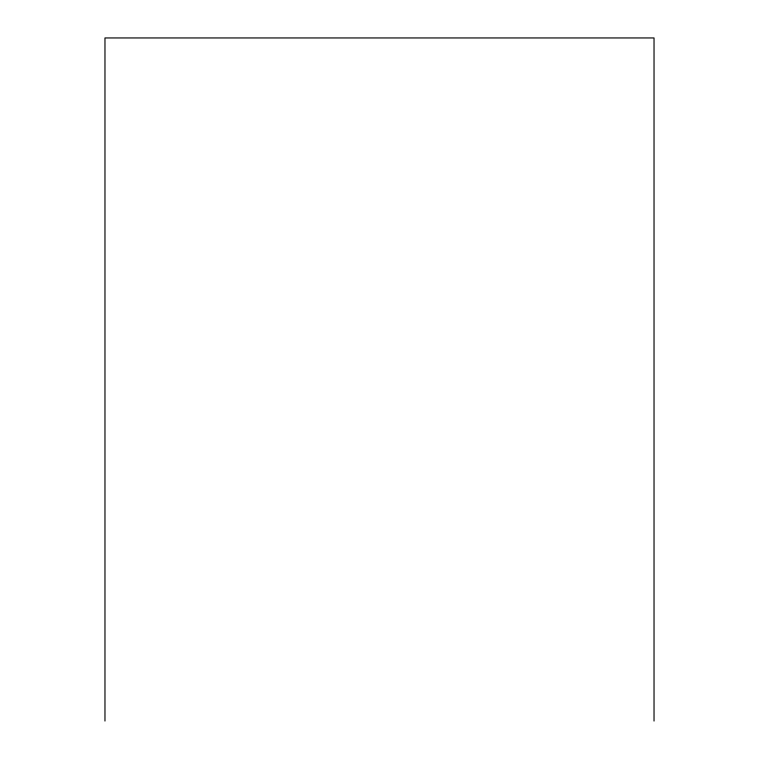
<?xml version="1.0" encoding="UTF-8"?>
<svg xmlns="http://www.w3.org/2000/svg" width="759" height="759" viewBox="0 0 759 759"><rect width="100%" height="100%" fill="white"/><g stroke="black" fill="none" stroke-linecap="round" stroke-linejoin="round"><path stroke-width="1.14" d="M654.03 721.05L654.03 37.95L104.97 37.95L104.97 721.05"/></g></svg>
